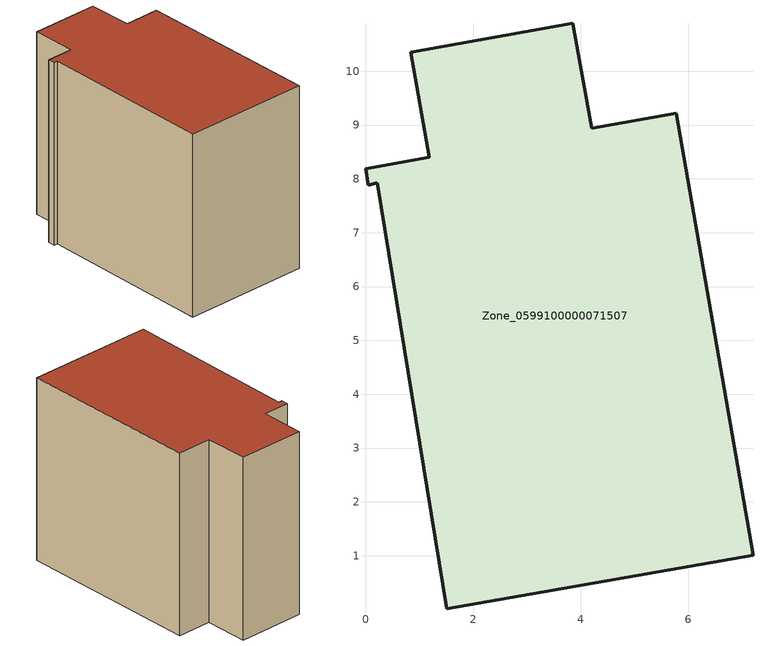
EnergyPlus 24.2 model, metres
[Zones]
Zone_0599100000071507
 floor ground (C_G): 1.18,8.4 0.84,10.35 3.85,10.89 4.2,8.94 5.77,9.22 7.2,1.01 1.51,0.01 0.22,7.92 0.05,7.88 0,8.19 z0
 wall outside (C_F): 0,8.19 0.05,7.88 0.22,7.92 1.51,0.01 7.2,1.01 5.77,9.22 4.2,8.94 3.85,10.89 0.84,10.35 1.18,8.4 0,8.19 z0:8.34
 roof outside (C_R): 0.22,7.92 1.51,0.01 7.2,1.01 5.77,9.22 4.2,8.94 3.85,10.89 0.84,10.35 1.18,8.4 0,8.19 0.05,7.88 z8.34
[BUILDING]
Pand.0599100000071507: North Axis=0; Terrain=City; Loads Convergence Tolerance Value=0.04; Temperature Convergence Tolerance Value=0.4; Solar Distribution=FullExterior; Maximum Number of Warmup Days=25; Minimum Number of Warmup Days=1
[Site:Location]
Rotterdam.The.Hague.AP_ZH_NLD Design_Conditions: Latitude=51.96; Longitude=4.45; Time Zone=1; Elevation=-4.5
[SITE:GROUNDTEMPERATURE:BUILDINGSURFACE]
18, 18, 18, 18, 18, 18, 18, 18, 18, 18, 18, 18
[MATERIAL] Thermal Absorptance=0.9; Solar Absorptance=0.7; Visible Absorptance=0.7
Name | Roughness | Thickness | Conductivity | Density | Specific Heat
G.TI.1946 | MediumSmooth | 0.15 | 1 | 540 | 1210
F.TI.1946 | Rough | 0.3 | 0.857143 | 1920 | 840
R.TI.1946 | MediumRough | 0.2 | 0.1 | 1500 | 1000
[CONSTRUCTION]
C_G: G.TI.1946
C_F: F.TI.1946
C_R: R.TI.1946
[ZONE]
Zone_0599100000071507: Type=1; Multiplier=1; Ceiling Height=Autocalculate; Volume=Autocalculate; Floor Area=autocalculate; Part of Total Floor Area=Yes
[ZONEINFILTRATION:DESIGNFLOWRATE]
Infil_Zone_0599100000071507: Zone or ZoneList or Space or SpaceList=Zone_0599100000071507; Schedule=AlwaysOn; Design Flow Rate Calculation Method=Flow/Area; Flow Rate per Floor Area=0.003; Constant Term Coefficient=1; Temperature Term Coefficient=0; Velocity Term Coefficient=0; Velocity Squared Term Coefficient=0
[HVACTEMPLATE:ZONE:IDEALLOADSAIRSYSTEM]
Zone_0599100000071507: Maximum Heating Supply Air Temperature=50; Minimum Cooling Supply Air Temperature=13; Maximum Heating Supply Air Humidity Ratio=0.0156; Minimum Cooling Supply Air Humidity Ratio=0.0077; Heating Limit=NoLimit; Cooling Limit=NoLimit; Dehumidification Control Type=ConstantSensibleHeatRatio; Cooling Sensible Heat Ratio=0.7; Dehumidification Setpoint=60; Humidification Control Type=None; Humidification Setpoint=30; Outdoor Air Method=None; Outdoor Air Flow Rate per Person=0.00944; Outdoor Air Flow Rate per Zone Floor Area=0; Outdoor Air Flow Rate per Zone=0; Demand Controlled Ventilation Type=None; Outdoor Air Economizer Type=NoEconomizer; Heat Recovery Type=None; Sensible Heat Recovery Effectiveness=0.7; Latent Heat Recovery Effectiveness=0.65
[ZONECONTROL:THERMOSTAT]
ThermostatControl_Zone_0599100000071507: Zone or ZoneList=Zone_0599100000071507; Control Type Schedule=DualSetpointControlType; Control 1=Thermostat_Zone_0599100000071507; Temperature Difference Between Cutout And Setpoint=0
[THERMOSTATSETPOINT:DUALSETPOINT]
Thermostat_Zone_0599100000071507: Heating Setpoint Temperature Schedule=HeatingSetpoint_Zone_0599100000071507; Cooling Setpoint Temperature Schedule=CoolingSetpoint_Zone_0599100000071507
[SCHEDULE:COMPACT]
HeatingSetpoint_Zone_0599100000071507: Through: 12/31, For: AllDays, Until: 24:00, 21
CoolingSetpoint_Zone_0599100000071507: Through: 12/31, For: AllDays, Until: 24:00, 24
DualSetpointControlType: Through: 12/31, For: AllDays, Until: 24:00, 4
AlwaysOn: Through: 12/31, For: AllDays, Until: 24:00, 1
